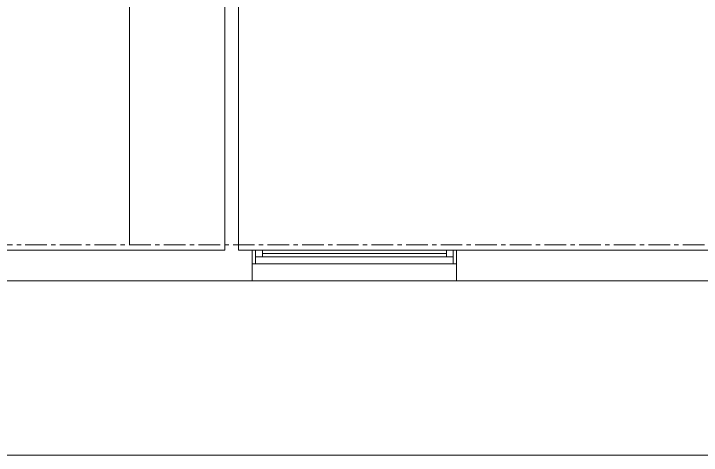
# Model space of a CAD drawing. Header units: millimetres. Extents: x 26027 to 581921, y 7230 to 233891.
# Drawn here: x 568849 to 573894, y 126400 to 129640 of the extents above; entities that cross this region are included whole.
import ezdxf

# ---------------------------------------------------------------- set-up
doc = ezdxf.new("R2010")
doc.units = ezdxf.units.MM
doc.header["$LTSCALE"] = 5
doc.linetypes.add('CENTER', pattern=[50.8, 31.75, -6.35, 6.35, -6.35])
doc.linetypes.add('HIDDEN2', pattern=[0.1875, 0.125, -0.0625])
for name, color, linetype, lineweight in [('Aluminum', 252, 'Continuous', 5), ('Medical Equipment and Furniture', 252, 'Continuous', 0), ('Proj', 252, 'HIDDEN2', 5), ('Walls', 252, 'Continuous', 5)]:
    doc.layers.add(name, color=color, linetype=linetype, lineweight=lineweight)
doc.layers.add('axes', color=252, linetype='Continuous')

msp = doc.modelspace()

# ---------------------------------------------------------------- linework, layer by layer
at = {"layer": 'Aluminum'}
for p, q in [((572098.8, 127905.3, 0), (570598.8, 127905.3, 0)), ((570623.8, 127805.3, 0), (570623.8, 127905.3, 0)), ((570673.8, 127855.3, 0), (570673.8, 127905.3, 0)), ((572023.8, 127855.3, -4.7), (572023.8, 127905.3, -4.7)), ((572073.8, 127805.3, -4.7), (572073.8, 127905.3, -4.7)), ((572073.8, 127855.3, 0), (570623.8, 127855.3, 0)), ((570673.8, 127880.3, 0), (572023.8, 127880.3, 0)), ((572098.8, 127805.3, 0), (570598.8, 127805.3, 0))]:
    msp.add_line(p, q, dxfattribs=at)
at = {"layer": 'axes', "linetype": 'CENTER', "lineweight": 0}
msp.add_line((581030.5, 127945.3, 2.4), (449113.3, 127945.3, 2.4), dxfattribs=at)
at = {"layer": 'Medical Equipment and Furniture'}
msp.add_line((569698.8, 127950.3, 0), (569698.8, 132730.3, 0), dxfattribs=at)
at = {"layer": 'Proj'}
msp.add_line((570598.8, 127680.3, 0), (572098.8, 127680.3, 0), dxfattribs=at)
msp.add_lwpolyline([(553288.8, 127680.3), (553288.8, 126400.3), (576913.8, 126400.3), (576913.8, 143890.3), (553288.8, 143890.3), (553288.8, 142610.3)], dxfattribs=at)
at = {"layer": 'Walls'}
for p, q in [((570398.8, 127905.3, 0), (570398.8, 132730.3, 0)), ((570498.8, 127905.3, 0), (570498.8, 132730.3, 0)), ((568623.8, 127905.3, 0), (570398.8, 127905.3, 0)), ((570498.8, 127905.3, 0), (570598.8, 127905.3, 0)), ((570598.8, 127905.3, 0), (570598.8, 127680.3, 0)), ((572098.8, 127905.3, 0), (574783.8, 127905.3, 0)), ((572098.8, 127905.3, 0), (572098.8, 127680.3, 0)), ((568623.8, 127680.3, 0), (570598.8, 127680.3, 0)), ((572098.8, 127680.3, 0), (574783.8, 127680.3, 0))]:
    msp.add_line(p, q, dxfattribs=at)

doc.saveas('drawing.dxf')
